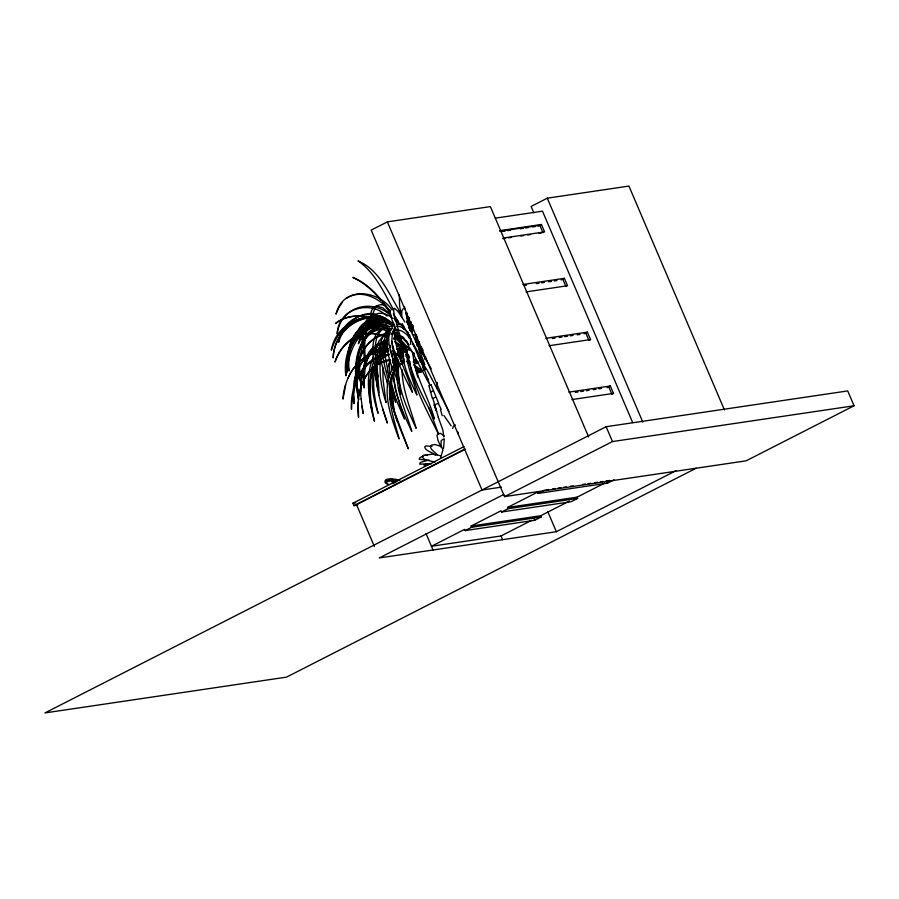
<?xml version="1.0" encoding="UTF-8"?>
<svg xmlns="http://www.w3.org/2000/svg" width="899" height="899" viewBox="0 0 899 899"><rect width="100%" height="100%" fill="white"/><g stroke="black" fill="none" stroke-linecap="round" stroke-linejoin="round"><path stroke-width="1.35" d="M449.017 411.405L437.184 388.907L437.206 382.468M353.61 388.773L354.026 403.55L353.532 396.122M370.366 320.1L371.107 312.11L372.444 308.874L374.377 306.784L376.861 305.941L383.03 307.986L390.076 314.268M409.214 360.465C413.54 386.592 426.733 410.686 438.577 434.15L428.778 407.483M410.461 338.305L410.686 344.373M416.585 335.125L417.057 345.812M358.252 402.505L358.544 417.282C355.51 394.728 363.275 364.443 389.031 359.757M393.582 372.838C394.324 393.504 402.977 413.012 411.787 431.396C405.314 408.809 392.515 385.48 398.628 361.465M360.802 391.852C360.128 372.062 367.152 348.374 387.211 340.564M369.691 384.851L370.062 399.504L374.467 421.283C367.882 399.336 363.679 365.331 389.11 354.161M402.022 369.534C402.258 389.941 410.753 408.955 416.136 428.329C406.786 407.798 395.92 385.345 398.909 362.23M417.136 339.946L417.203 337.215M399.313 294.872L399.617 305.66L401.415 316.426M419.676 352.577L419.754 349.812L421.08 347.407M410.922 321.808L411.124 331.619M415.169 361.331L416.495 363.353L417.653 363.263L414.551 360.151M408.371 324.584L408.742 317.257M419.653 351.79L419.855 348.115M392.245 369.107L392.402 366.343M376.962 361.398L378.232 350.925L381.738 341.305M423.305 368.68L423.643 363.218M385.39 343.115L385.244 357.038L389.222 377.513M363.117 339.676L363.331 336.945M417.81 345.879L418.125 341.912M371.534 323.213L371.231 326.82L370.568 322.719M419.923 370.107L421.878 371.534L422.013 370.534L414.023 365.151M353.599 389.121C353.498 369.849 366.635 347.025 388.222 348.385M387.177 372.377L387.694 367.601L390.267 360.364M371.748 320.797L372.377 315.56L374.658 308.908M380.727 357.499C378.749 372.647 381.322 388.166 386.031 402.595L383.165 380.783L382.704 366.803M348.183 358.274L347.003 372.332C348.059 351.666 359.229 324.932 383.547 325.472M391.514 369.377L391.93 366.736M374.962 369.556C371.77 384.131 374.872 399.032 378.097 413.304C373.018 397.673 369.365 380.153 375.029 364.174M415.507 333.844L415.664 342.238M412.023 331.27L412.877 325.989M412.248 332.956L413.023 328.18M419.372 348.767L419.777 346.227M420.125 352.475L421.406 347.452M418.934 344.407L419.383 342.013M402.359 364.533L404.213 358.791M358.971 395.684C360.814 384.592 365.646 373.366 374.95 366.556M394.189 366.298L394.987 362.634L397.74 357.993M443.522 448.534L444.252 439.555M440.577 458.029L442.499 451.32M363.724 334.316C364.848 325.764 370.512 316.055 380.187 316.201L384.963 318.077L394.639 325.022M354.375 381.929C356.364 365.106 369.882 347.744 388.177 349.183M390.256 359.566L389.413 363.218L389.739 374.816M345.71 384.794L342.969 399.122C344.014 375.299 361.645 349.048 387.817 350.644M420.406 353.049L421.53 348.497L418.799 346.317M375.31 351.902L378.962 341.148L383.693 335.765M348.52 356.937C351.127 339.092 367.68 321.718 386.828 326.865M385.705 341.901L386.952 337.035L389.716 332.203M392.638 362.207L393.279 359.746M373.636 361.184C368.309 377.546 370.051 394.998 372.253 411.742C367.792 393.841 366.095 374.074 373.332 356.667M416.192 341.35L417.26 337.631M394.683 359.465L395.717 356.004M452.703 428.43L453.265 426.553L455.186 425.103A2.012 1.045 -43.7 0 1 455.478 425.047M370.635 378.265L372.703 371.399L375.434 366.151M392.829 363.129L395.459 357.218L397.122 355.487M384.278 353.959L387.772 344.677M457.591 433.284L457.838 432.531M376.085 366.174C377.962 360.027 381.839 353.869 387.784 351.037M424.901 359.521L425.733 357.049M392.638 326.067C367.803 326.91 376.355 361.241 377.883 376.984C372.916 363.05 365.32 324.505 391.2 328.989M394.256 371.523C384.693 397.572 398.864 424.8 408.315 448.882L395.549 414.551M398.572 356.892L399.437 354.521M418.293 362.994L418.574 362.297L414.563 359.611M375.198 357.397L379.648 349.217L383.851 344.429A36.769 30.735 78.7 0 1 386.705 342.047M413.259 354.993L414.012 353.195M420.575 349.778L421.665 347.183M383.637 347.093L386.851 341.811M369.95 323.022C363.477 334.203 364.32 347.655 365.533 360.049M347.902 378.535C354.24 362.353 370.804 349.823 388.604 351.666M440.544 455.714L432.34 454.119L423.44 455.557A2.686 0.989 -43 0 0 422.418 456.827C423.092 460.771 431.632 460.389 434.846 462.446M389.177 333.428C382.907 349.891 392.627 368.028 398.684 383.334L390.795 350.026M362.14 334.473L359.769 338.788L358.386 343.789L362.421 336.136M375.377 363.05L378.749 357.105L383.39 352.475L387.93 350.217M391.256 334.473L393.065 331.315L395.796 329.742C402.381 329.439 407.236 334.889 411.371 339.316M374.478 354.285L381.142 345.025A36.713 30.072 77.7 0 1 385.918 341.35M392.717 361.14L396.83 355.566M407.438 321.022L409.528 317.662M400.089 359.117L401.55 356.768L403.673 355.577M407.09 320.437L408.506 318.179M390.851 329.483L392.672 326.607M394.234 356.049L395.751 353.7M357.768 330.517C348.958 341.968 348.104 357.117 349.059 370.984C342.654 347.149 359.814 312.549 388.244 321.707M342.474 302.109L338.766 307.705L336.001 314.167C342.946 285.624 378.119 289.669 392.088 310.009M362.612 327.393L359.308 332.349C361.207 326.27 366.668 321.336 373.242 321.348M373.411 348.497C364.41 359.465 364.05 374.4 364.252 387.907C362.061 374.018 362.443 357.004 373.546 346.845M403.269 308.672L401.831 310.649L401.763 317.414M394.976 370.568L398.538 365.814L404.505 362.173M394.818 365.23C379.367 387.199 390.616 416.282 399.077 438.948C393.032 415.023 381.21 385.278 398.617 363.511M390.256 310.245L389.952 312.942L392.189 320.415L401.864 342.193L394.077 314.628L393.627 309.009L394.391 308.245L397.999 311.402L404.898 322.089M393.256 483.538L395.043 481.74M375.984 365.095L380.558 359.757L386.345 355.824L389.009 354.981M370.691 322.157L373.647 318.729L378.221 316.066M393.616 483.19L395.2 481.313M360.859 328.292C351.284 337.147 348.823 350.666 347.834 363.095C347.081 349.453 351.026 333.585 363.646 326.303M365.556 332.147C371.208 325.517 381.356 325.404 388.593 329.394M392.279 480.92L395.391 481.201L392.279 480.92L392.582 483.561M395.077 480.931L394.919 481.538M375.231 307.773C377.569 304.278 382.378 303.84 385.806 305.93M362.825 330.248C349.318 341.058 345.969 359.375 345.924 375.76C341.991 351.891 357.881 318.37 386.289 325.09M375.175 346.958L377.816 344.643L382.94 342.272L387.402 341.676M387.536 343.384C373.287 356.285 375.141 378.007 378.917 395.111M391.526 328.967C376.243 341.901 384.424 364.882 388.739 381.288M387.75 344.103C375.445 354.768 375.243 372.995 377.535 387.907M428.194 378.895L426.856 379.547L427.519 379.299M420.766 371.995L422.395 370.691M386.042 333.383L389.784 330.484M374.433 359.398C357.78 369.95 352.273 390.672 351.464 409.259C349.913 385.851 362.454 355.757 389.132 354.543M416.507 339.462L417.361 338.822M422.845 370.512L420.799 371.972L420.305 369.624M395.571 364.264L398.437 362.331M401.572 361.567L403.539 360.263M375.568 338.058C354.79 350.441 354.262 378.524 358.667 399.639C353.318 374.771 358.072 336.024 389.514 333.113M366.062 330.529C373.287 324.932 383.289 328.405 389.84 333.383M403.516 361.769C382.041 373.692 390.919 402.741 397.279 421.328M363.971 329.551C370.141 325.18 378.052 323.269 385.502 324.651M361.409 326.933C370.602 319.819 383.525 320.46 393.357 325.876M399.774 356.824L401.808 355.656M400.797 358.611L403.673 356.993M376.018 365.657L382.176 362.387L388.919 360.566M366.365 323.696L369.635 321.977M346.441 298.401C361.623 288.152 380.479 298.929 390.503 311.459M409.641 327.955L413.383 326.045M588.665 437.038L490.371 206.601L387.357 221.873L371.175 230.122L482.021 490.011L501.417 487.134M724.425 409.933L628.94 186.071L547.289 198.173L531.107 206.433L533.849 212.861M538.209 226.132L541.445 224.48L544.614 231.908L503.114 238.055M561.178 279.971L564.415 278.319L567.572 285.736L526.072 291.894M584.136 333.799L587.373 332.147L590.542 339.575L588.924 340.395L585.755 332.978M357.656 505.092L353.97 505.643L352.947 503.226L464.053 446.567M353.97 505.643L465.086 448.972M354.925 505.496L464.873 449.421M607.095 387.638L610.331 385.986L613.5 393.402L611.882 394.234L608.713 386.806M387.357 221.873L504.541 496.608L746.136 460.816L854.05 405.775L847.712 390.919L606.128 426.71L44.95 712.929L286.534 677.127L696.141 468.233M503.788 494.45L379.266 557.953L556.346 531.714L675.891 470.75M504.541 496.608L612.466 441.566L854.05 405.775M471.098 526.05L540.67 515.745L541.198 516.981L471.627 527.286L471.098 526.05L501.046 510.778L501.575 512.014L571.146 501.709L577.619 498.406L577.091 497.169L507.519 507.474L508.047 508.71L577.619 498.406M507.519 507.474L537.467 492.202L537.995 493.439L607.567 483.134L614.039 479.83M531.736 520.296L501.001 535.973L431.441 546.277L464.626 529.354L465.154 530.59L471.627 527.286M501.575 512.014L508.047 508.71M537.995 493.439L544.468 490.135M540.67 515.745L569.37 501.103M577.091 497.169L604.544 483.168M465.154 530.59L534.714 520.285L541.198 516.981M408.438 327.641L412.18 325.741M419.451 372.332L424.89 369.568L422.631 363.286M416.484 366.59L419.305 371.905L421.946 371.029M421.676 371.085L418.316 372.737L413.866 364.241M375.636 358.802L380.457 356.454L386.907 354.745M375.231 345.328L380.176 343.002L385.592 342.305M432.812 398.279L438.375 417.428M434.655 404.629L434.15 404.887L438.645 403.269L431.104 384.884L429.228 385.637M428.935 385.738L432.374 398.493L435.644 397.257M431.093 384.896L430.172 385.278M431.037 391.492L430.396 392.009L432.779 391.054M394.032 339.35L396.594 338.204L403.561 337.406L393.829 337.878M420.586 362.151L419.44 357.712M388.413 339.249C364.736 347.924 358.701 376.67 361.173 399.134M371.073 319.999C364.028 321.876 359.724 328.281 356.824 334.54C358.285 326.079 366.612 318.358 375.512 320.898M365.511 324.988C374.276 320.258 384.986 321.303 393.74 325.483M365.938 325.438C373.534 322.134 382.435 323.516 389.761 326.921M424.867 369.871L419.406 372.051L418.013 369.972M427.137 463.76L424.261 464.85L424.227 465.727A2.023 0.742 -33.5 0 0 424.935 465.704L428.149 464.648M376.692 337.339L383.019 335.057L389.784 334.259M386.525 333.99L389.638 332.9M416.057 363.634L417.855 363.05M398.459 354.172L402.359 352.959M362.555 334.316C348.936 337.282 338.99 349.138 335.001 362.05C340.53 344.632 358.195 330.349 377.052 334.226M363.634 317.819C347.306 320.685 336.17 335.158 331.315 350.172C335.866 321.887 370.242 308.11 393.706 323.977M384.042 325.258C358.926 330.416 358.06 361.937 360.645 382.378C354.611 361.645 358.622 323.988 387.289 326.034M444.084 438.779L441.948 440.038A2.675 0.742 -38.2 0 0 441.094 440.903L441.128 445.331L443.005 450.579M422.328 456.827L420.53 457.243A2.652 0.966 -33.5 0 0 419.417 458.333L419.282 459.265A2.023 0.742 -33.5 0 0 419.945 459.299L426.868 460.266M438.296 403.314L441.162 409.259M400.358 361.05L403.651 360.308M393.919 338.687L403.718 338.193M370.725 321.404L373.141 320.999M429.059 460.03L420.62 462.322A2.663 0.944 -38.1 0 0 419.889 463.21L419.777 464.154A2.012 0.708 -38.1 0 0 420.417 464.142L431.61 463.727M495.293 218.165L542.49 211.164L632.671 422.586M499.945 230.627L541.445 224.48M499.709 231.245L539.827 225.312L542.996 232.729M502.238 231.459L505.013 231.054M507.778 230.638L510.542 230.234M520.229 228.796L522.993 228.391M525.758 227.975L528.522 227.571M532.68 226.953L535.444 226.537M502.878 238.673L505.643 238.269M508.407 237.853L511.183 237.448M520.858 236.01L523.634 235.605M527.78 234.987L530.545 234.572M538.849 233.347L541.614 232.942M522.903 284.466L564.415 278.319M523.825 285.5L526.589 285.084M536.276 283.657L539.04 283.241M541.805 282.837L544.569 282.421M548.727 281.814L551.492 281.398M554.256 280.994L557.02 280.578M545.873 338.294L587.373 332.147M552.312 338.518L555.088 338.103M559.234 337.485L561.999 337.08M564.763 336.664L567.539 336.26M570.303 335.844L573.068 335.439M577.214 334.821L579.99 334.417M549.042 345.722L590.542 339.575M568.831 392.133L610.331 385.986M575.281 392.346L578.046 391.942M580.81 391.526L583.575 391.121M586.35 390.705L589.115 390.301M593.261 389.683L596.026 389.267M598.801 388.862L601.566 388.447M572 399.561L613.5 393.402M352.947 503.226L355.667 502.833M545.839 489.933L548.57 489.528M552.66 488.921L555.391 488.517M558.11 488.112L560.841 487.708M563.572 487.303L566.303 486.898M570.393 486.292L573.124 485.887M582.664 484.471L585.395 484.067M588.126 483.662L590.857 483.257M594.947 482.662L597.666 482.257M600.397 481.853L603.128 481.448M605.859 481.044L609.949 480.437M406.269 361.454L409.011 361.151M396.819 338.968L403.797 338.193M407.269 361.87L410.034 361.567M372.253 319.887L380.76 320.426M363.881 333.922C371.905 332.641 380.299 333.844 387.559 337.507M427.182 455.141L423.204 455.422L422.418 456.512A2.045 0.719 -19 0 0 422.979 456.737M396.92 324.281L400.392 324.067L403.662 326.146M412.315 334.383L416.271 335.394M393.717 359.521L398.392 359.769M394.987 336.664L402.763 337.249M392.425 360.42L398.268 360.634M393.11 352.869L395.448 352.824M397.796 352.768L403.595 353.588M392.998 353.723L402.325 354.206M385.255 325.281L387.683 325.348M374.669 313.852C356.982 311.245 343.216 326.607 338.642 342.249C341.249 317.044 372.849 305.379 391.267 322.696M400.606 337.934L402.977 338.024M408.225 324.494L412.248 324.719M405.786 354.375L408.292 354.577M393.65 333.181L397.819 333.551M397.796 350.161L402.696 350.599M408.629 321.999L411.045 322.213M368.444 317.437L374.928 318.044L387.491 322.336M390.368 328.506C356.004 324.281 351.149 368.185 358.476 392.357C351.869 367.983 356.959 324.55 391.29 328.899M393.908 334.653L402.303 336.574M408.809 328.146L413.001 328.573M398.156 354.442L402.291 354.903M393.56 354.296L396.234 354.599M393.077 354.521L395.717 354.824M408.978 323.46L411.484 323.752M400.729 360.139L403.055 360.499M380.243 316.145C363.286 311.436 359.578 334.349 363.275 346.171C360.364 328.393 371.883 302.3 392.694 318.246M400.606 361.016L402.932 361.398M432.071 446.32L425.89 445.971A2.607 1.349 -21.6 0 0 424.688 446.949C425.092 451.017 432.779 452.332 435.532 455.108M409.978 330.203L412.574 330.708M400.594 353.116L402.449 353.476M404.651 351.779L403.314 351.509L402.572 352.509C403.426 367.5 410.528 381.659 416.889 395.043C413.945 380.165 405.91 365.781 406.91 350.374L407.888 349.25L409.461 349.419L414.181 353.577M409.989 327.686L412.54 328.214M397.616 348.61L402.741 349.677M396.583 349.205L401.628 350.284L407.55 353.341M392.503 350.913L394.818 351.419M393.268 352.15L395.571 352.678M408.629 323.685L412.63 324.775M400.235 355.049L402.853 355.79M398.358 355.127L403.516 356.611M397.47 350.048L402.977 352.307M378.445 334.383L388.424 337.844M397.437 350.891L402.932 353.172M413.068 361.836L417.563 363.308M407.55 362.083L409.798 362.87M407.427 363.005L409.674 363.803M414.54 355.06L412.944 354.476C415.338 376.984 428.587 397.201 434.464 419.001C424.328 399.089 412.675 378.76 408.135 356.824L409.517 357.51M399.448 352.442L402.797 353.689M399.032 353.453L403.494 355.15M417.293 363.488L415.394 361.443M395.403 342.811L405.393 348.003M419.125 350.992L422.867 354.195L431.295 368.86M440.679 446.264L434.723 444.511L431.666 445.061A2.652 0.966 -33.5 0 0 430.497 446.151C430.025 449.579 435.127 452.197 437.184 454.579M377.344 320.887C364.286 313.818 347.34 314.347 335.428 323.561C347.036 313.773 364.297 314.279 377.018 321.617M406.157 354.936L409.348 356.6M405.73 355.993L408.921 357.69M391.132 322.719C365.511 305.941 333.473 329.585 333.203 357.937C333.81 329.686 365.927 306.66 391.312 323.46M395.054 332.304L398.976 334.439M389.525 322.145L391.919 323.494M406.64 356.105L408.607 357.274M383.356 324.281L385.705 325.753M394.661 341.26L406.809 351.003M394.762 341.541L406.674 351.442M379.389 322.943L389.481 330.191M396.717 345.463L405 351.487M406.202 353.891L408.18 355.274M406.157 354.79L408.135 356.173M391.144 315.875C372.085 297.524 340.44 306.593 337.204 333.799C338.215 308.638 370.073 299.21 387.031 316.178M406.651 356.858L408.843 358.454M395.2 319.662L398.268 321.966M394.695 319.594L403.595 327.225M391.279 330.045L390.492 329.439L388.222 329.877C372.849 343.766 382.581 367.399 387.885 384.087M444.286 436.071L440.398 433.318L437.914 434.217A2.63 1.528 -32.2 0 0 437.004 435.464L438.004 440.488L441.24 447.522M408.449 335.057L410.247 336.619M400.033 335.349L409.045 345.115M393.942 318.167L397.572 321.359M407.775 333.439L409.865 335.293M393.897 332.428L407.618 347.362M408.584 332.765L402.471 327.809A32.69 11.429 63 0 0 396.897 326.326M394.908 481.606L395.953 482.651M395.526 337.968L406.64 350.453M408.213 335.956L409.899 337.698M421.609 348.452L423.159 350.093M394.627 334.979L407.685 350.408M380.895 300.311C373.22 290.928 364.028 282.511 352.891 277.454C368.815 283.96 380.299 297.625 389.829 311.436M406.573 353.352L408.966 356.15M414.248 361.465L415.979 363.634M404.561 339.058L408.775 344.497M383.895 304.199L390.953 314.234M393.695 315.189L398.088 321.123M443.825 415.383L451.141 425.845M401.437 341.451L403.865 344.744M418.204 356.206L427.385 370.545L437.184 388.907M401.01 341.553L406.887 350.172M404.674 345.845L407.764 350.464M393.369 313.639L399.74 324.584M394.481 318.628L396.392 321.752M421.204 350.43L427.205 361.173M401.37 314.257C389.492 295.153 379.985 270.116 357.982 260.879C375.04 272.442 383.749 292.242 393.492 309.694M406.326 340.822L408.045 344.092M392.616 393.324L395.774 400.089L391.582 385.851M419.26 358.589L420.754 361.96M547.289 198.173L642.83 422.159M562.796 279.139L565.954 286.567M606.128 426.71L612.466 441.566M607.039 481.898L607.567 483.134M547.693 511.419L556.346 531.714M534.197 519.049L534.714 520.285M501.001 535.973L502.586 539.681M426.014 533.568L433.026 549.986M356.543 504.676L374.4 546.536M407.775 359.386L410.169 365.106M408.438 325.584L410.854 331.281L409.764 327.708M414.046 346.587L412.776 343.463L425.418 372.467L429.958 385.154L410.922 349.587L408.079 345.609L409.27 349.857M389.615 388.716L395.65 402.336L391.031 388.334M407.955 324.427L406.82 321.392L417.799 345.958L424.822 364.567L402.123 323.55L403.629 329.158M390.829 388.694L392.166 392.166M422.89 364.927L424.676 369.691M398.302 387.963L400.74 394.504L397.358 368.129M408.719 324.427L410.899 331.158M382.614 408.966L387.357 423.081L380.558 401.864M438.319 417.327L442.982 430.43L443.746 436.925M419.687 358.33L420.878 362.117M391.503 398.302L393.166 403.617L392.133 393.695M416.72 373.31L417.911 377.31M440.465 409.506L442.207 415.664M407.719 320.763L405.809 313.234M408.393 323.157L406.236 312.661M378.794 394.683L380.67 402.224M365.871 363.758L364.117 356.656L362.915 342.407M415.124 367.039L416.327 371.972M391.537 341.26C396.077 359.117 403.718 376.13 412.416 392.324C406.674 370.838 393.144 350.161 394.908 327.27C387.649 340.463 395.908 356.341 397.189 370.231C392.751 357.701 385.188 342.564 390.683 329.439A32.746 10.204 63.1 0 1 392.492 328.562M420.215 358.443L421.058 362.027M413.619 359.004L414.147 361.241M389.761 397.369L395.178 414.821L391.155 393.065M423.598 368.635L421.867 360.533M411.225 325.573L411.764 328.191M390.717 380.783L395.717 398.572L404.37 419.125L395.672 390.795L392.515 372.714M420.305 359.173L420.788 361.724M404.471 306.57L404.943 309.2M407.786 320.426L406.842 312.717M457.591 431.52L457.973 433.79M409.584 325.146L410.551 330.989M361.949 406.146L363.14 413.518L361.14 398.808M420.665 353.15L419.934 346.261M387.233 381.423L387.772 386.873M392.593 480.605L392.807 482.797M408.876 318.381L409.135 321.179M390.357 345.317L390.582 347.666M408.899 335.653L409.124 338.114M374.422 364.893L375.782 378.861L379.187 392.942L376.805 364.106M394.301 363.96L394.414 366.601M418.81 346.947L418.844 349.587M394.245 338.249A36.769 30.735 78.7 0 1 396.56 337.631M385.604 481.493A10.058 2.776 8.8 0 1 388.907 478.998A10.058 2.776 8.8 0 1 399.909 480.291M388.065 484.55A10.058 2.776 8.8 0 1 386.199 480.898A10.058 2.776 8.8 0 1 397.268 481.111M389.166 479.605A8.361 2.304 8.8 0 1 392.818 479.504M397.088 480.088A8.361 2.304 8.8 0 1 399.1 480.594M387.874 483.696A8.361 2.304 8.8 0 1 392.593 480.92M387.772 480.684A8.361 2.304 8.8 0 1 389.042 480.381M436.577 411.18L434.217 404.898L436.554 411.158"/></g></svg>
